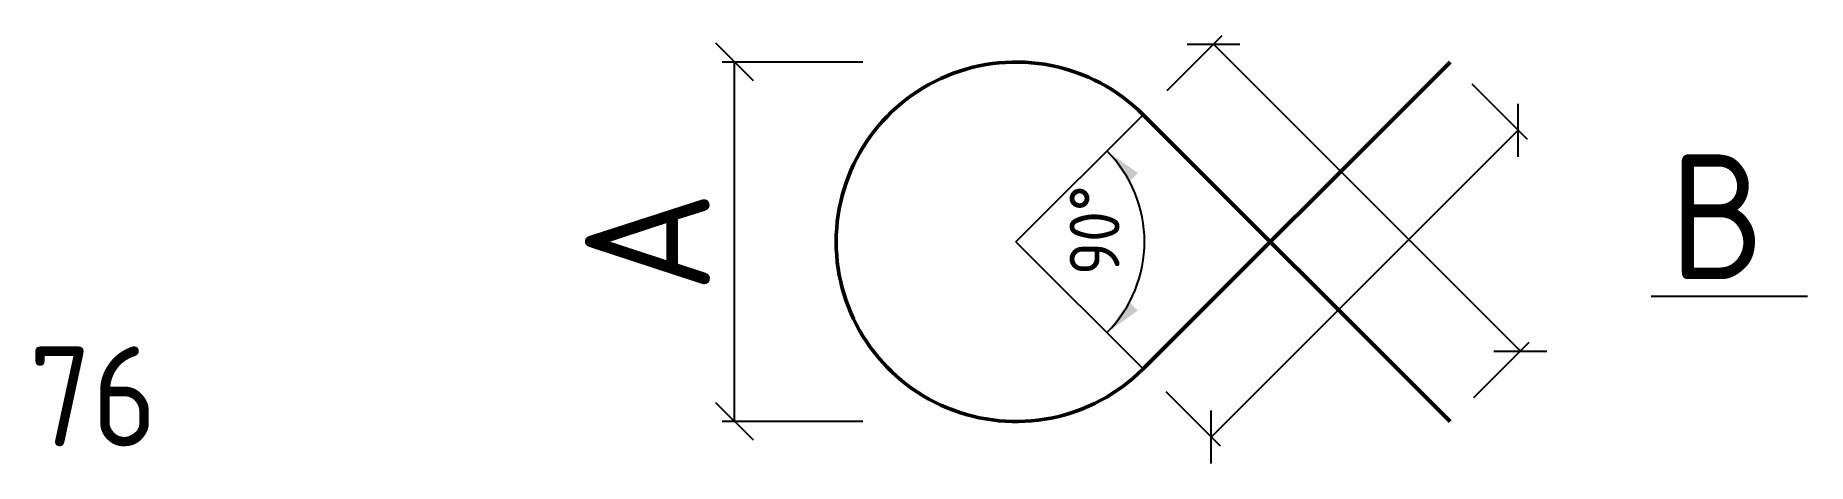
# Model space of a CAD drawing. Extents: x 234219 to 234574, y -52994 to -52908.
import ezdxf
from ezdxf.enums import TextEntityAlignment as Align

# ---------------------------------------------------------------- set-up
doc = ezdxf.new("R2010")
doc.units = 0
doc.layers.add('posedit.mtr.bar', color=7, linetype='Continuous', lineweight=50)
doc.layers.add('posedit.mtr.hidden', color=144, linetype='Continuous', plot=False)
doc.layers.add('posedit.mtr.lenght', color=183, linetype='Continuous')
doc.layers.add('posedit.mtr.text', color=3, linetype='Continuous')
doc.styles.add('posedit.ISOCPEUR', font='isocpeur.ttf', dxfattribs={"width": 0.9})

msp = doc.modelspace()

# ---------------------------------------------------------------- linework, layer by layer
at = {"layer": 'posedit.mtr.bar'}
msp.add_lwpolyline([(234502, -52985.34), (234440.55, -52923.89, 2.414214), (234440.55, -52974.8), (234502, -52913.34)], format="xyb", dxfattribs=at)
at = {"layer": 'posedit.mtr.lenght'}
for p, q in [((234445.39, -52919.04), (234456.41, -52908.02)), ((234362.52, -52917.09), (234355.02, -52909.59)), ((234449.34, -52909.79), (234459.95, -52909.79)), ((234454.65, -52909.79), (234516.1, -52971.24)), ((234384.43, -52913.34), (234356.27, -52913.34)), ((234358.77, -52985.34), (234358.77, -52913.34)), ((234506.36, -52917.7), (234517.43, -52928.77)), ((234515.66, -52932.31), (234515.66, -52921.7)), ((234415.09, -52949.34), (234440.55, -52923.89)), ((234454.21, -52988.46), (234515.66, -52927)), ((234415.09, -52949.34), (234440.55, -52974.8)), ((234542.25, -52960.23), (234573.59, -52960.23)), ((234506.8, -52980.55), (234517.87, -52969.47)), ((234510.8, -52971.24), (234521.41, -52971.24)), ((234362.52, -52989.09), (234355.02, -52981.59)), ((234445.07, -52979.32), (234455.97, -52990.23)), ((234384.43, -52985.34), (234356.27, -52985.34)), ((234454.21, -52993.76), (234454.21, -52983.16))]:
    msp.add_line(p, q, dxfattribs=at)
for points in [[(234507.99, -52934.67, 0, 4, 0), (234517.61, -52941.85, 0, 0, 0), (234542.25, -52960.23, 0, 0, 0)], [(234510.79, -52965.93, 0, 4, 0), (234522.6, -52963.79, 0, 0, 0), (234542.25, -52960.23, 0, 0, 0)]]:
    msp.add_lwpolyline(points, format="xyseb", dxfattribs=at)
msp.add_arc((234415.09, -52949.34), 25.74, 315, 45, dxfattribs=at)
for points in [[(234437.71, -52937.33), (234439.48, -52935.56), (234433.29, -52931.14)], [(234439.48, -52963.12), (234437.71, -52961.36), (234433.29, -52967.54)]]:
    msp.add_solid(points, dxfattribs=at)

# ---------------------------------------------------------------- texts
at = {"layer": 'posedit.mtr.hidden', "style": 'posedit.ISOCPEUR', "width": 0.9}
msp.add_text('76', height=20, dxfattribs=at).set_placement((234217.48, -52990.3))
at = {"layer": 'posedit.mtr.text', "style": 'posedit.ISOCPEUR', "width": 0.9}
msp.add_text('90°', height=10, rotation=90, dxfattribs=at).set_placement((234435.83, -52956.01))
msp.add_attdef('B', (234545.98, -52956.81), '', height=25, dxfattribs=at)
msp.add_attdef('A', text='', height=25, rotation=90, dxfattribs=at).set_placement((234328.77, -52949.34), align=Align.TOP_CENTER)

doc.saveas('drawing.dxf')
